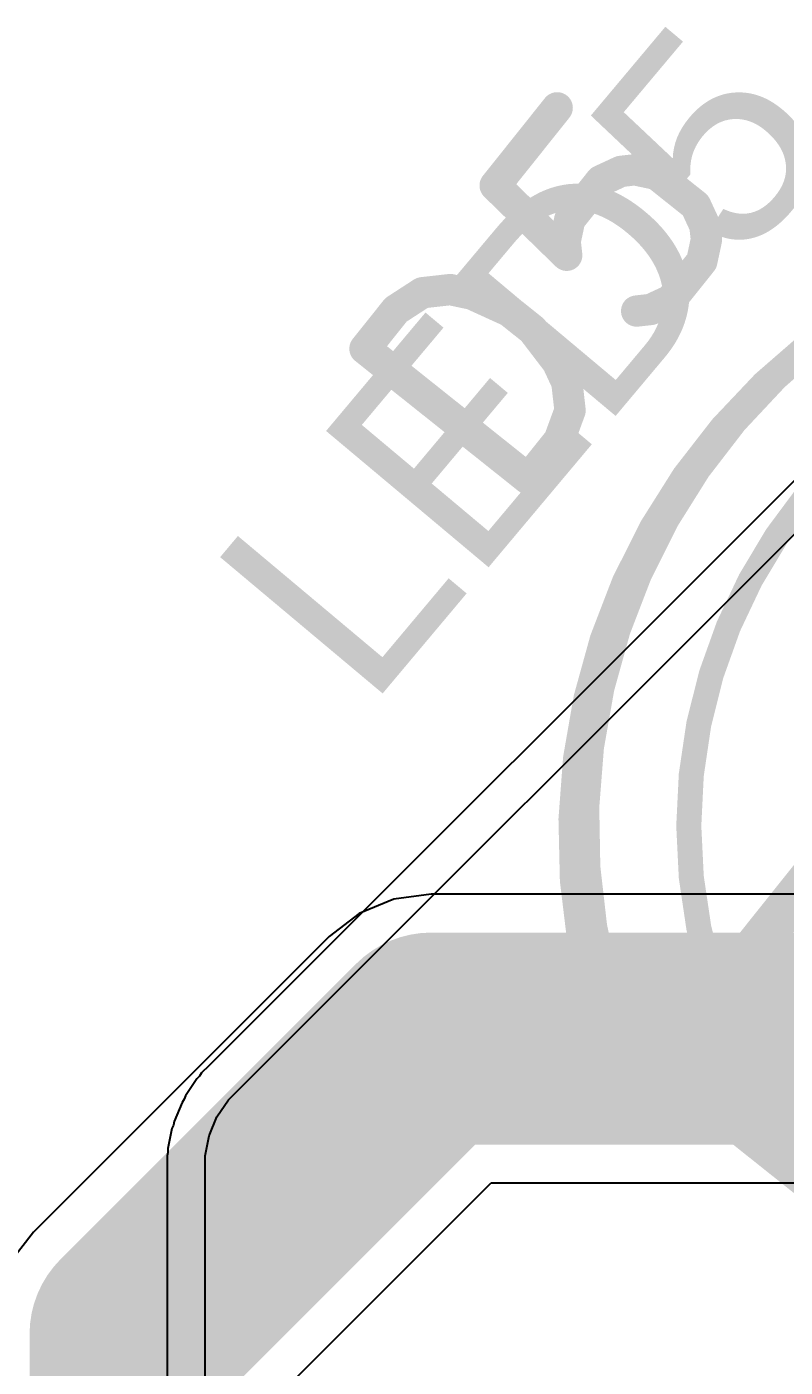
# Model space of a CAD drawing. Header units: inches. Extents: x 0 to 12.4, y -0.6 to 2.2.
# Drawn here: x 0.8251 to 0.968, y 0.9503 to 1.2032 of the extents above; entities that cross this region are included whole.
import ezdxf

# ---------------------------------------------------------------- set-up
doc = ezdxf.new("R2010")
doc.units = ezdxf.units.IN
doc.header["$MEASUREMENT"] = 0
for name, color, linetype in [('Bottom Layer', 5, 'Continuous'), ('Dimension', 6, 'Continuous'), ('Mechanical 4', 56, 'Continuous'), ('Top Layer', 1, 'Continuous'), ('Top Overlay', 2, 'Continuous')]:
    doc.layers.add(name, color=color, linetype=linetype)
doc.styles.add('Arial', font='', dxfattribs={"height": 0.2})
doc.styles.get('Arial').set_extended_font_data('Arial')

# ---------------------------------------------------------------- blocks, each defined once
blk = doc.blocks.new('IR333_A_50')
at = {"layer": 'Top Overlay', "const_width": 0.005}
blk.add_lwpolyline([(0.0970696, -0.0672869), (0.0970696, 0.0672869)], dxfattribs=at)
blk.add_lwpolyline([(0.0970696, -0.0672869, -0.7350501228491367), (-0.1181102, 0)], format="xyb", dxfattribs=at)
at = {"layer": 'Top Overlay', "const_width": 0.0025}
blk.add_lwpolyline([(0.0958196, -0.0672869, 1), (0.0983196, -0.0672869, 1)], format="xyb", close=True, dxfattribs=at)
blk.add_lwpolyline([(0.0958196, -0.0672869, 1), (0.0983196, -0.0672869, 1)], format="xyb", close=True, dxfattribs=at)

msp = doc.modelspace()

# ---------------------------------------------------------------- linework, layer by layer
at = {"layer": 'Bottom Layer'}
for p, q in [((1.0545512, 1.2023662), (0.8593897, 1.0072048)), ((0.8644364, 1.0021581), (1.0595981, 1.1973197)), ((0.8593895, 1.0072045), (0.8580189, 1.005834)), ((0.8593897, 1.0072048), (0.8593895, 1.0072045)), ((0.8571311, 1.0047523), (0.8549768, 1.0015282)), ((0.8576283, 1.0052494), (0.8571311, 1.0047523)), ((0.8580189, 1.005834), (0.8576283, 1.0052494)), ((0.8549768, 1.0015282), (0.8547078, 1.0008787)), ((0.8630654, 1.0007871), (0.8644364, 1.002158)), ((0.8644364, 1.002158), (0.8644364, 1.0021581)), ((0.8543173, 1.0002943), (0.8528334, 0.9967119)), ((0.8547078, 1.0008787), (0.8543173, 1.0002943)), ((0.8609111, 0.997563), (0.8630654, 1.0007871)), ((0.8528334, 0.9967119), (0.8526962, 0.9960224)), ((0.8594272, 0.9939806), (0.8609111, 0.997563)), ((0.8524272, 0.9953728), (0.8516708, 0.9915697)), ((0.8526962, 0.9960224), (0.8524272, 0.9953728)), ((0.8586708, 0.9901775), (0.8594272, 0.9939806)), ((0.8516708, 0.9915697), (0.8516708, 0.9908668)), ((0.8516708, 0.9908668), (0.8515337, 0.9901775)), ((0.8515337, 0.9901775), (0.8515337, 0.9088427)), ((0.8586708, 0.9882387), (0.8586708, 0.9901775)), ((0.8586707, 0.6502156), (0.8586708, 0.9882387))]:
    msp.add_line(p, q, dxfattribs=at)
at = {"layer": 'Dimension', "const_width": 0.007874}
for points in [[(0.9543015, 1.0194589), (1.0005163, 1.077403)], [(0.9526755, 1.0146641), (0.953593, 1.0181486)], [(0.953593, 1.0181487), (0.9536866, 1.0185039)], [(0.953593, 1.0181486), (0.953593, 1.0181487)], [(0.9536866, 1.0185039), (0.9538809, 1.0188153)], [(0.9538809, 1.0188153), (0.953881, 1.0188155)], [(0.953881, 1.0188155), (0.9541392, 1.0192293)], [(0.9541392, 1.0192293), (0.9541395, 1.0192298)], [(0.9541395, 1.0192298), (0.9542137, 1.0193488)], [(0.9542137, 1.0193488), (0.9543013, 1.0194585)], [(0.9543013, 1.0194585), (0.9543015, 1.0194589)], [(0.9525604, 1.0142265), (0.9526755, 1.0146639)], [(0.9525604, 1.0142265), (0.9526109, 1.0137772)], [(0.9526109, 1.013777), (0.9526109, 1.0137772)], [(0.9526109, 1.013777), (0.9529624, 1.0106556)], [(0.9526755, 1.0146639), (0.9526755, 1.0146641)], [(0.9529624, 1.0106556), (0.9530553, 1.0098312)], [(0.9530553, 1.0098312), (0.9532649, 1.0094303)], [(0.9532649, 1.0094303), (0.9547021, 1.0066814)], [(0.9547021, 1.0066814), (0.9551046, 1.0059115)], [(0.9551046, 1.0059115), (0.9558064, 1.005205)], [(0.9558064, 1.005205), (1.0139708, 0.9588145)]]:
    msp.add_lwpolyline(points, dxfattribs=at)
at = {"layer": 'Dimension', "const_width": 0.003937}
for points in [[(0.9516245, 1.0181487, 1), (0.9555615, 1.0181487, 1)], [(0.9516245, 1.0181487, 1), (0.9555615, 1.0181487, 1)], [(0.9516245, 1.0181486, 1), (0.9555615, 1.0181486, 1)], [(0.9516245, 1.0181486, 1), (0.9555615, 1.0181486, 1)], [(0.9517181, 1.0185039, 1), (0.9556551, 1.0185039, 1)], [(0.9517181, 1.0185039, 1), (0.9556551, 1.0185039, 1)], [(0.9519124, 1.0188153, 1), (0.9558494, 1.0188153, 1)], [(0.9519124, 1.0188153, 1), (0.9558494, 1.0188153, 1)], [(0.9519125, 1.0188155, 1), (0.9558495, 1.0188155, 1)], [(0.9519125, 1.0188155, 1), (0.9558495, 1.0188155, 1)], [(0.9521707, 1.0192293, 1), (0.9561077, 1.0192293, 1)], [(0.9521707, 1.0192293, 1), (0.9561077, 1.0192293, 1)], [(0.952171, 1.0192298, 1), (0.956108, 1.0192298, 1)], [(0.952171, 1.0192298, 1), (0.956108, 1.0192298, 1)], [(0.9522452, 1.0193488, 1), (0.9561822, 1.0193488, 1)], [(0.9522452, 1.0193488, 1), (0.9561822, 1.0193488, 1)], [(0.9523328, 1.0194585, 1), (0.9562698, 1.0194585, 1)], [(0.9523328, 1.0194585, 1), (0.9562698, 1.0194585, 1)], [(0.952333, 1.0194589, 1), (0.95627, 1.0194589, 1)], [(0.952333, 1.0194589, 1), (0.95627, 1.0194589, 1)], [(0.9505919, 1.0142265, 1), (0.9545289, 1.0142265, 1)], [(0.9505919, 1.0142265, 1), (0.9545289, 1.0142265, 1)], [(0.9506424, 1.0137772, 1), (0.9545794, 1.0137772, 1)], [(0.9506424, 1.0137772, 1), (0.9545794, 1.0137772, 1)], [(0.9506424, 1.013777, 1), (0.9545794, 1.013777, 1)], [(0.9506424, 1.013777, 1), (0.9545794, 1.013777, 1)], [(0.950707, 1.0146641, 1), (0.954644, 1.0146641, 1)], [(0.950707, 1.0146641, 1), (0.954644, 1.0146641, 1)], [(0.950707, 1.0146639, 1), (0.954644, 1.0146639, 1)], [(0.950707, 1.0146639, 1), (0.954644, 1.0146639, 1)], [(0.9509939, 1.0106556, 1), (0.9549309, 1.0106556, 1)], [(0.9509939, 1.0106556, 1), (0.9549309, 1.0106556, 1)], [(0.9510868, 1.0098312, 1), (0.9550238, 1.0098312, 1)], [(0.9510868, 1.0098312, 1), (0.9550238, 1.0098312, 1)], [(0.9512964, 1.0094303, 1), (0.9552334, 1.0094303, 1)], [(0.9512964, 1.0094303, 1), (0.9552334, 1.0094303, 1)], [(0.9527336, 1.0066814, 1), (0.9566706, 1.0066814, 1)], [(0.9527336, 1.0066814, 1), (0.9566706, 1.0066814, 1)], [(0.9531361, 1.0059115, 1), (0.9570731, 1.0059115, 1)], [(0.9531361, 1.0059115, 1), (0.9570731, 1.0059115, 1)], [(0.9538379, 1.005205, 1), (0.9577749, 1.005205, 1)], [(0.9538379, 1.005205, 1), (0.9577749, 1.005205, 1)]]:
    msp.add_lwpolyline(points, format="xyb", close=True, dxfattribs=at)
at = {"layer": 'Mechanical 4'}
for points, const_width in [([(0.9133661, 1.1732433), (0.925056, 1.1879001)], 0.0059055), ([(0.9332745, 1.1741511), (0.9370781, 1.1759136)], 0.0059055), ([(0.9370781, 1.1759136), (0.9397128, 1.1762102)], 0.0059055), ([(0.9397128, 1.1762102), (0.9438131, 1.1753379)], 0.0059055), ([(0.9438131, 1.1753379), (0.9511415, 1.169493)], 0.0059055), ([(0.9133661, 1.1732433), (0.9268539, 1.1600878)], 0.0059055), ([(0.9274295, 1.1668228), (0.9332745, 1.1741511)], 0.0059055), ([(0.9511415, 1.169493), (0.9529039, 1.1656893)], 0.0059055), ([(0.9265572, 1.1627224), (0.9274295, 1.1668228)], 0.0059055), ([(0.9529039, 1.1656893), (0.9532006, 1.1630547)], 0.0059055), ([(0.9265572, 1.1627224), (0.9268539, 1.1600878)], 0.0059055), ([(0.9523282, 1.1589543), (0.9532006, 1.1630547)], 0.0059055), ([(0.9464833, 1.1516259), (0.9523282, 1.1589543)], 0.0059055), ([(0.8946623, 1.1497925), (0.8996349, 1.1530205)], 0.0059055), ([(0.8996349, 1.1530205), (0.9049043, 1.1536139)], 0.0059055), ([(0.9049043, 1.1536139), (0.9090046, 1.1527416)], 0.0059055), ([(0.9090046, 1.1527416), (0.9160363, 1.1495313)], 0.0059055), ([(0.9426797, 1.1498636), (0.9464833, 1.1516259)], 0.0059055), ([(0.8888173, 1.1424641), (0.8946623, 1.1497925)], 0.0059055), ([(0.9160363, 1.1495313), (0.9204333, 1.1460244)], 0.0059055), ([(0.940045, 1.1495669), (0.9426797, 1.1498636)], 0.0059055), ([(0.9204333, 1.1460244), (0.9251271, 1.1398827)], 0.0059055), ([(0.8888173, 1.1424641), (0.9195966, 1.1179153)], 0.0059055), ([(0.9251271, 1.1398827), (0.9268894, 1.1360791)], 0.0059055), ([(0.9268894, 1.1360791), (0.9274828, 1.1308097)], 0.0059055), ([(0.9254415, 1.1252437), (0.9274828, 1.1308097)], 0.0059055), ([(0.9195966, 1.1179153), (0.9254415, 1.1252437)], 0.0059055), ([(0.9378953, 1.0115719), (1.0330031, 0.9357162)], 0.0047244)]:
    msp.add_lwpolyline(points, dxfattribs=dict(at, const_width=const_width))
for points, const_width in [([(0.9235796, 1.1879001, 1), (0.9265324, 1.1879001, 1)], 0.0029527), ([(0.9356017, 1.1759136, 1), (0.9385545, 1.1759136, 1)], 0.0029527), ([(0.9356017, 1.1759136, 1), (0.9385545, 1.1759136, 1)], 0.0029527), ([(0.9382364, 1.1762102, 1), (0.9411892, 1.1762102, 1)], 0.0029527), ([(0.9382364, 1.1762102, 1), (0.9411892, 1.1762102, 1)], 0.0029527), ([(0.9423367, 1.1753379, 1), (0.9452895, 1.1753379, 1)], 0.0029527), ([(0.9423367, 1.1753379, 1), (0.9452895, 1.1753379, 1)], 0.0029527), ([(0.9118897, 1.1732433, 1), (0.9148425, 1.1732433, 1)], 0.0029527), ([(0.9118897, 1.1732433, 1), (0.9148425, 1.1732433, 1)], 0.0029527), ([(0.9317981, 1.1741511, 1), (0.9347509, 1.1741511, 1)], 0.0029527), ([(0.9317981, 1.1741511, 1), (0.9347509, 1.1741511, 1)], 0.0029527), ([(0.9496651, 1.169493, 1), (0.9526179, 1.169493, 1)], 0.0029527), ([(0.9496651, 1.169493, 1), (0.9526179, 1.169493, 1)], 0.0029527), ([(0.9259531, 1.1668228, 1), (0.9289059, 1.1668228, 1)], 0.0029527), ([(0.9259531, 1.1668228, 1), (0.9289059, 1.1668228, 1)], 0.0029527), ([(0.9514275, 1.1656893, 1), (0.9543803, 1.1656893, 1)], 0.0029527), ([(0.9514275, 1.1656893, 1), (0.9543803, 1.1656893, 1)], 0.0029527), ([(0.9250808, 1.1627224, 1), (0.9280336, 1.1627224, 1)], 0.0029527), ([(0.9250808, 1.1627224, 1), (0.9280336, 1.1627224, 1)], 0.0029527), ([(0.9517242, 1.1630547, 1), (0.954677, 1.1630547, 1)], 0.0029527), ([(0.9517242, 1.1630547, 1), (0.954677, 1.1630547, 1)], 0.0029527), ([(0.9253775, 1.1600878, 1), (0.9283303, 1.1600878, 1)], 0.0029527), ([(0.9253775, 1.1600878, 1), (0.9283303, 1.1600878, 1)], 0.0029527), ([(0.9508518, 1.1589543, 1), (0.9538046, 1.1589543, 1)], 0.0029527), ([(0.9508518, 1.1589543, 1), (0.9538046, 1.1589543, 1)], 0.0029527), ([(0.8981585, 1.1530205, 1), (0.9011113, 1.1530205, 1)], 0.0029527), ([(0.8981585, 1.1530205, 1), (0.9011113, 1.1530205, 1)], 0.0029527), ([(0.9034279, 1.1536139, 1), (0.9063807, 1.1536139, 1)], 0.0029527), ([(0.9034279, 1.1536139, 1), (0.9063807, 1.1536139, 1)], 0.0029527), ([(0.9075282, 1.1527416, 1), (0.910481, 1.1527416, 1)], 0.0029527), ([(0.9075282, 1.1527416, 1), (0.910481, 1.1527416, 1)], 0.0029527), ([(0.9450069, 1.1516259, 1), (0.9479597, 1.1516259, 1)], 0.0029527), ([(0.9450069, 1.1516259, 1), (0.9479597, 1.1516259, 1)], 0.0029527), ([(1.1467192, 1.0524389, 1), (0.9498688, 1.0524389, 1)], 0.0047244), ([(0.8931859, 1.1497925, 1), (0.8961387, 1.1497925, 1)], 0.0029527), ([(0.8931859, 1.1497925, 1), (0.8961387, 1.1497925, 1)], 0.0029527), ([(0.9145599, 1.1495313, 1), (0.9175127, 1.1495313, 1)], 0.0029527), ([(0.9145599, 1.1495313, 1), (0.9175127, 1.1495313, 1)], 0.0029527), ([(0.9385686, 1.1495669, 1), (0.9415214, 1.1495669, 1)], 0.0029527), ([(0.9412033, 1.1498636, 1), (0.9441561, 1.1498636, 1)], 0.0029527), ([(0.9412033, 1.1498636, 1), (0.9441561, 1.1498636, 1)], 0.0029527), ([(0.9189569, 1.1460244, 1), (0.9219097, 1.1460244, 1)], 0.0029527), ([(0.9189569, 1.1460244, 1), (0.9219097, 1.1460244, 1)], 0.0029527), ([(0.8873409, 1.1424641, 1), (0.8902937, 1.1424641, 1)], 0.0029527), ([(0.8873409, 1.1424641, 1), (0.8902937, 1.1424641, 1)], 0.0029527), ([(0.9236507, 1.1398827, 1), (0.9266035, 1.1398827, 1)], 0.0029527), ([(0.9236507, 1.1398827, 1), (0.9266035, 1.1398827, 1)], 0.0029527), ([(0.925413, 1.1360791, 1), (0.9283658, 1.1360791, 1)], 0.0029527), ([(0.925413, 1.1360791, 1), (0.9283658, 1.1360791, 1)], 0.0029527), ([(0.9260064, 1.1308097, 1), (0.9289592, 1.1308097, 1)], 0.0029527), ([(0.9260064, 1.1308097, 1), (0.9289592, 1.1308097, 1)], 0.0029527), ([(0.9239651, 1.1252437, 1), (0.9269179, 1.1252437, 1)], 0.0029527), ([(0.9239651, 1.1252437, 1), (0.9269179, 1.1252437, 1)], 0.0029527), ([(0.9181202, 1.1179153, 1), (0.921073, 1.1179153, 1)], 0.0029527), ([(0.9181202, 1.1179153, 1), (0.921073, 1.1179153, 1)], 0.0029527), ([(0.9486877, 1.0524389, 1), (0.9510499, 1.0524389, 1)], 0.0023622), ([(0.9367142, 1.0115719, 1), (0.9390764, 1.0115719, 1)], 0.0023622), ([(0.9367193, 1.0115678, 1), (0.9390815, 1.0115678, 1)], 0.0023622)]:
    msp.add_lwpolyline(points, format="xyb", close=True, dxfattribs=dict(at, const_width=const_width))
at = {"layer": 'Mechanical 4', "const_width": 0.0047244}
msp.add_lwpolyline([(0.9379004, 1.0115678, -0.759728853843839), (1.121709, 1.1444577)], format="xyb", dxfattribs=at)
at = {"layer": 'Top Layer'}
for p, q in [((0.9013247, 1.0395577), (0.8942763, 1.0386298)), ((0.9863274, 1.0395577), (0.9013247, 1.0395577)), ((0.8942763, 1.0386298), (0.8877082, 1.0359092)), ((0.8877082, 1.0359092), (0.8820681, 1.0315814)), ((0.8820681, 1.0315814), (0.8263119, 0.9758251)), ((0.8728015, 0.9452883), (0.912605, 0.9850917)), ((0.912605, 0.9850917), (0.986295, 0.9850917)), ((0.8263119, 0.9758251), (0.821984, 0.970185))]:
    msp.add_line(p, q, dxfattribs=at)
at = {"layer": 'Top Layer', "const_width": 0.04}
for points in [[(0.8455685, 0.9565685), (0.9013247, 1.0123247)], [(0.9013247, 1.0123247), (1.0137291, 1.0123247)], [(0.8455685, 0.6864315), (0.8455685, 0.9565685)]]:
    msp.add_lwpolyline(points, dxfattribs=at)
at = {"layer": 'Top Layer', "const_width": 0.02}
for points in [[(0.8913247, 1.0123247, 1), (0.9113247, 1.0123247, 1)], [(0.8913247, 1.0123247, 1), (0.9113247, 1.0123247, 1)], [(0.8355685, 0.9565685, 1), (0.8555685, 0.9565685, 1)], [(0.8355685, 0.9565685, 1), (0.8555685, 0.9565685, 1)]]:
    msp.add_lwpolyline(points, format="xyb", close=True, dxfattribs=at)

# ---------------------------------------------------------------- block references
at = {"rotation": 230}
msp.add_blockref('IR333_A_50', (1.0458685, 1.0506269), dxfattribs=at)

# ---------------------------------------------------------------- texts
at = {"layer": 'Top Overlay', "style": 'Arial'}
msp.add_text('LED5', height=0.04, rotation=50, dxfattribs=at).set_placement((0.8892013, 1.0739191))

doc.saveas('drawing.dxf')
